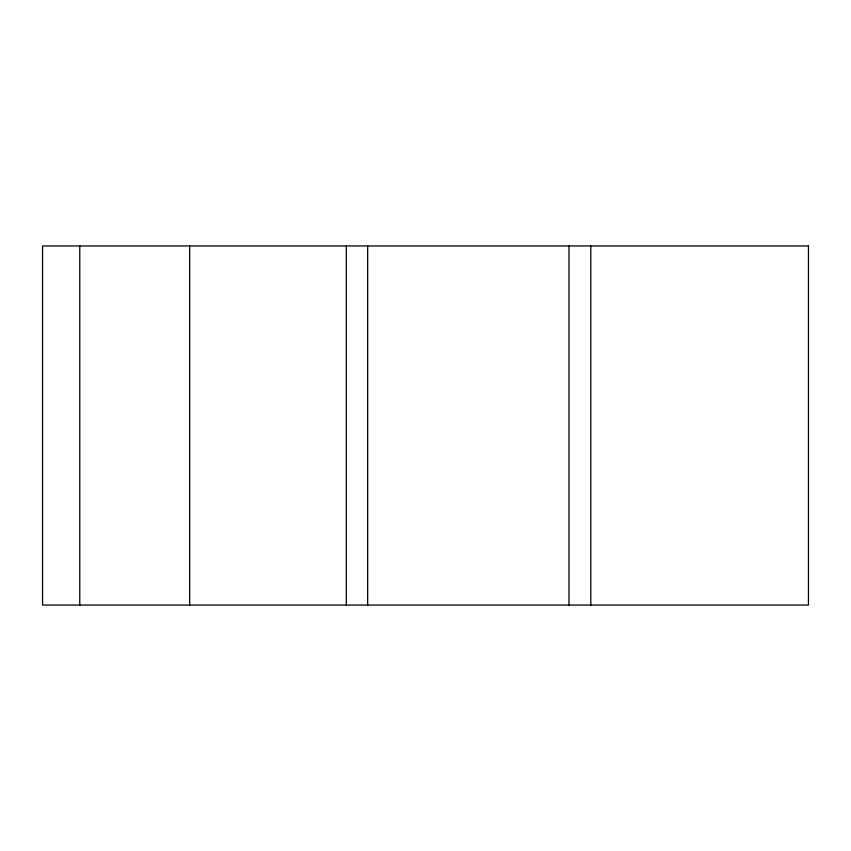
<?xml version="1.0" encoding="UTF-8"?>
<svg xmlns="http://www.w3.org/2000/svg" width="851" height="851" viewBox="0 0 851 851"><rect width="100%" height="100%" fill="white"/><g stroke="black" fill="none" stroke-linecap="round" stroke-linejoin="round"><path stroke-width="1.28" d="M590.807 245.96L590.807 605.04M568.979 245.96L568.979 605.04M367.664 245.96L367.664 605.04M346.325 245.96L346.325 605.04M189.656 245.96L189.656 605.04M79.771 245.96L79.771 605.04M808.45 245.96L42.55 245.96L42.55 605.04L808.45 605.04L808.45 245.96"/></g></svg>
